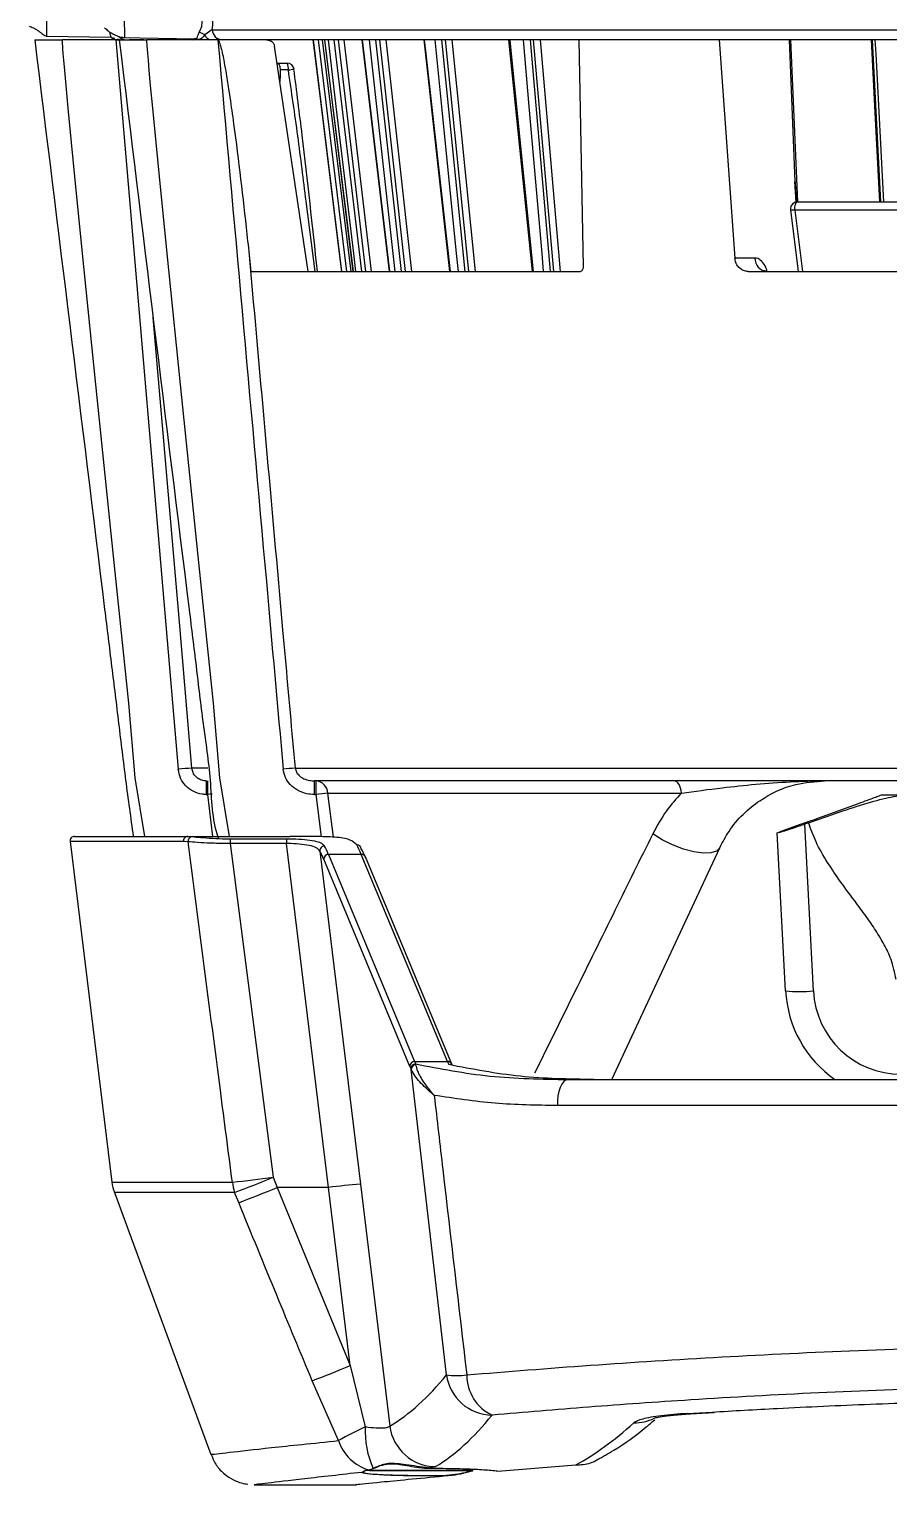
# Model space of a CAD drawing. Extents: x 16.5 to 113.1, y 4.4 to 84.5.
# Drawn here: x 51.469 to 53.326, y 4.468 to 7.612 of the extents above; entities that cross this region are included whole.
import ezdxf

# ---------------------------------------------------------------- set-up
doc = ezdxf.new("R2010")
doc.units = 0
doc.header["$MEASUREMENT"] = 0
doc.layers.add('OBJECT', color=7, linetype='CONTINUOUS')

msp = doc.modelspace()

# ---------------------------------------------------------------- linework, layer by layer
at = {"layer": 'OBJECT'}
for p, q in [((51.8637, 7.6105), (51.8483, 7.5995)), ((51.8637, 7.6105), (56.0558, 7.6105)), ((51.506, 7.5968), (51.646, 7.5943)), ((51.506, 7.5968), (51.506, 7.5968)), ((51.5064, 7.5968), (51.5064, 7.5978)), ((51.6559, 7.5886), (51.5408, 7.5886)), ((51.6452, 7.5943), (51.6537, 7.5925)), ((51.6559, 7.5886), (51.7909, 6.0139)), ((51.6623, 7.5886), (51.6618, 7.5886)), ((51.6744, 7.5886), (51.6681, 7.5886)), ((51.6698, 7.5939), (51.8259, 7.5912)), ((51.7164, 7.5886), (51.6924, 7.5886)), ((51.8764, 7.5886), (51.7233, 7.5886)), ((51.7622, 7.5923), (51.7622, 7.5886)), ((51.7857, 7.5919), (51.7882, 7.5886)), ((51.8764, 7.5886), (51.8792, 7.5886)), ((52.0823, 7.5886), (52.1437, 7.0886)), ((52.0927, 7.5886), (52.154, 7.0886)), ((52.164, 7.0886), (52.1027, 7.5886)), ((52.1068, 7.5886), (52.1682, 7.0886)), ((52.1268, 7.5886), (52.1863, 7.0886)), ((52.196, 7.0886), (52.1367, 7.5886)), ((52.1485, 7.5886), (52.2078, 7.0886)), ((52.1871, 7.5886), (52.2467, 7.0886)), ((52.2166, 7.5886), (52.2724, 7.0886)), ((52.2816, 7.0886), (52.226, 7.5886)), ((52.239, 7.5886), (52.2946, 7.0886)), ((52.321, 7.5886), (52.377, 7.0886)), ((52.3594, 7.5886), (52.4097, 7.0886)), ((52.4182, 7.0886), (52.368, 7.5886)), ((52.3818, 7.5886), (52.432, 7.0886)), ((52.5044, 7.5886), (52.555, 7.0886)), ((52.5508, 7.5886), (52.5942, 7.0886)), ((52.6017, 7.0886), (52.5584, 7.5886)), ((52.5725, 7.5886), (52.6158, 7.0886)), ((52.666, 7.0983), (52.6568, 7.5886)), ((52.9592, 7.5886), (52.6568, 7.5886)), ((52.9592, 7.5886), (52.9929, 7.1176)), ((53.1101, 7.5886), (53.1229, 7.2828)), ((53.1288, 7.2386), (53.1142, 7.5886)), ((53.2893, 7.5886), (53.3077, 7.2386)), ((52.0711, 7.0886), (51.9986, 7.5754)), ((52.004, 7.5386), (52.026, 7.5386)), ((52.0108, 7.5238), (52.0106, 7.5128)), ((52.0286, 7.5238), (52.0108, 7.5238)), ((52.0106, 7.5128), (52.0101, 7.4981)), ((53.1251, 7.238), (53.1229, 7.2828)), ((52.0864, 7.0886), (52.067, 7.2402)), ((53.128, 7.2386), (53.3837, 7.2386)), ((53.1131, 7.2217), (53.1296, 7.0886)), ((53.3914, 7.221), (53.1227, 7.221)), ((53.1227, 7.221), (53.1391, 7.0886)), ((51.9484, 7.0886), (51.9446, 7.1241)), ((53.0366, 7.1176), (52.9929, 7.1176)), ((51.9484, 7.0886), (52.6582, 7.0886)), ((53.0215, 7.0886), (53.3551, 7.0886)), ((51.8549, 6.0159), (51.8203, 6.0159)), ((52.0438, 6.0159), (53.7311, 6.0159)), ((51.8514, 5.9886), (51.8514, 5.9591)), ((51.854, 5.9886), (51.854, 5.9591)), ((53.7996, 5.9886), (52.085, 5.9886)), ((52.085, 5.9591), (52.085, 5.9886)), ((52.0878, 5.9886), (52.0878, 5.9591)), ((51.8514, 5.9591), (51.854, 5.9591)), ((51.854, 5.9591), (51.865, 5.8686)), ((52.085, 5.9591), (52.0878, 5.9591)), ((52.0878, 5.9591), (52.0998, 5.8679)), ((52.1139, 5.9622), (52.8775, 5.9622)), ((52.1263, 5.8669), (52.1139, 5.9622)), ((53.3097, 5.9586), (53.3686, 5.9586)), ((53.1822, 5.9116), (53.26, 5.9398)), ((53.1344, 5.8947), (53.0884, 5.878)), ((53.1521, 5.8979), (53.1437, 5.8949)), ((53.1437, 5.8949), (53.1625, 5.5349)), ((51.5571, 5.8573), (51.6474, 5.122)), ((51.8022, 5.8573), (51.5571, 5.8573)), ((51.567, 5.8686), (51.8111, 5.8686)), ((51.8123, 5.8569), (51.8022, 5.8573)), ((51.8111, 5.8686), (51.8211, 5.8681)), ((51.8111, 5.8686), (52.032, 5.8686)), ((51.9028, 5.8635), (52.0249, 5.8635)), ((51.9028, 5.8635), (51.9028, 5.8534)), ((51.9028, 5.8534), (51.9957, 5.1325)), ((52.0249, 5.8534), (51.9028, 5.8534)), ((52.0249, 5.8635), (52.0249, 5.8534)), ((52.1152, 5.1106), (52.0249, 5.8534)), ((53.0847, 5.8767), (53.0884, 5.878)), ((53.1026, 5.5355), (53.0847, 5.8767)), ((53.0885, 5.8767), (53.0884, 5.878)), ((52.0968, 5.837), (52.1842, 5.1179)), ((52.2913, 5.372), (52.1051, 5.8192)), ((52.115, 5.8296), (52.3011, 5.3825)), ((52.186, 5.8296), (52.115, 5.8296)), ((52.3722, 5.3825), (52.186, 5.8296)), ((52.3814, 5.3771), (52.1952, 5.8242)), ((52.3011, 5.3825), (52.3722, 5.3825)), ((52.3033, 5.3774), (52.3036, 5.3753)), ((52.2942, 5.3651), (52.2935, 5.3669)), ((52.3701, 4.7059), (52.2942, 5.3651)), ((52.6329, 5.3436), (55.2875, 5.3436)), ((55.3108, 5.2875), (52.6097, 5.2875)), ((51.9957, 5.1325), (52.0046, 5.1106)), ((51.6474, 5.122), (51.9077, 5.122)), ((51.6528, 5.0997), (51.861, 4.5337)), ((51.9124, 5.0997), (51.6528, 5.0997)), ((51.9214, 5.0778), (51.9124, 5.0997)), ((52.1152, 5.1106), (52.0046, 5.1106)), ((52.0046, 5.1106), (52.162, 4.7258)), ((52.162, 4.7258), (52.1152, 5.1106)), ((52.1842, 5.1179), (52.2477, 4.5954)), ((52.162, 4.7258), (52.1947, 4.5939)), ((52.1372, 4.5639), (52.0802, 4.693)), ((52.8903, 4.6226), (52.9431, 4.6256)), ((52.8971, 4.622), (52.8903, 4.6226)), ((52.8971, 4.6215), (52.9484, 4.6246)), ((52.1872, 4.4953), (52.1927, 4.4986)), ((52.1928, 4.4986), (52.1927, 4.4986)), ((52.1928, 4.4986), (52.2027, 4.5007)), ((52.1931, 4.4986), (52.1933, 4.4986)), ((52.4264, 4.4995), (52.1951, 4.4995)), ((52.2027, 4.5007), (52.2121, 4.5035)), ((52.2043, 4.4996), (52.4265, 4.4996)), ((52.3462, 4.5078), (52.3312, 4.5043)), ((52.3312, 4.5043), (52.3312, 4.5043)), ((52.4265, 4.4996), (52.4264, 4.4995)), ((52.4774, 4.4986), (52.4777, 4.4986)), ((52.4774, 4.4986), (52.4776, 4.4986)), ((52.4779, 4.4985), (52.4776, 4.4986)), ((52.4779, 4.4985), (52.4777, 4.4986)), ((52.4779, 4.4985), (52.4813, 4.498)), ((52.4813, 4.498), (52.6498, 4.5116)), ((52.4813, 4.498), (52.4878, 4.4986)), ((51.9552, 4.4686), (52.1751, 4.4686))]:
    msp.add_line(p, q, dxfattribs=at)
at = {"layer": 'OBJECT', "flags": 128}
for points in [[(51.7188, 5.8686), (51.6979, 5.9952), (51.6843, 6.1564), (51.6512, 6.4741), (51.613, 6.8448), (51.5878, 7.0922), (51.5713, 7.2572), (51.5604, 7.3674), (51.5533, 7.4409), (51.5487, 7.4899), (51.5457, 7.5227), (51.5437, 7.5446), (51.5425, 7.5591), (51.5417, 7.5689), (51.5413, 7.5754), (51.541, 7.5798), (51.5408, 7.5827), (51.5407, 7.5846), (51.5407, 7.5859), (51.5406, 7.5868), (51.5406, 7.5874), (51.5407, 7.5878), (51.5407, 7.588), (51.5407, 7.5882), (51.5407, 7.5883), (51.5407, 7.5884), (51.5407, 7.5885), (51.5407, 7.5885), (51.5408, 7.5885), (51.5408, 7.5885), (51.5408, 7.5886), (51.5408, 7.5886), (51.5408, 7.5886)], [(51.6924, 7.5886), (51.6879, 7.589), (51.6852, 7.5896)], [(51.9013, 5.8686), (51.8804, 5.9952), (51.8668, 6.1564), (51.8337, 6.4741), (51.7954, 6.8448), (51.7703, 7.0922), (51.7537, 7.2572), (51.7429, 7.3674), (51.7358, 7.4409), (51.7311, 7.4899), (51.7281, 7.5227), (51.7262, 7.5446), (51.725, 7.5591), (51.7242, 7.5689), (51.7237, 7.5754), (51.7234, 7.5798), (51.7233, 7.5827), (51.7232, 7.5846), (51.7231, 7.5859), (51.7231, 7.5868), (51.7231, 7.5874), (51.7231, 7.5878), (51.7231, 7.588), (51.7231, 7.5882), (51.7232, 7.5883), (51.7232, 7.5884), (51.7232, 7.5885), (51.7232, 7.5885), (51.7232, 7.5885), (51.7232, 7.5885), (51.7233, 7.5886), (51.7233, 7.5886), (51.7233, 7.5886)], [(52.1438, 7.0886), (52.139, 7.1275), (52.1, 7.4451), (52.0824, 7.5886)], [(52.1069, 7.5886), (52.1106, 7.5585), (52.1683, 7.0886)], [(52.1744, 7.0886), (52.1698, 7.1275), (52.132, 7.4451), (52.115, 7.5886)], [(52.1877, 7.5886), (52.1913, 7.5585), (52.2472, 7.0886)], [(52.2593, 7.0886), (52.255, 7.1275), (52.2196, 7.4451), (52.2036, 7.5886)], [(52.3223, 7.5886), (52.3257, 7.5585), (52.3782, 7.0886)], [(52.3959, 7.0886), (52.392, 7.1275), (52.36, 7.4451), (52.3456, 7.5886)], [(52.5067, 7.5886), (52.5097, 7.5585), (52.5573, 7.0886)], [(52.58, 7.0886), (52.5766, 7.1275), (52.5491, 7.4451), (52.5366, 7.5886)], [(53.3063, 7.2386), (53.2962, 7.4315), (53.288, 7.5886)], [(53.2957, 7.5886), (53.2973, 7.5585), (53.3142, 7.2386)], [(53.1227, 7.221), (53.1226, 7.2243), (53.1228, 7.2275), (53.1232, 7.2305), (53.1239, 7.2332), (53.1247, 7.2355), (53.1257, 7.2372), (53.1268, 7.2382), (53.128, 7.2386)], [(53.1227, 7.221), (53.1201, 7.2209), (53.1178, 7.2208), (53.1159, 7.2209), (53.1145, 7.2211), (53.1135, 7.2213), (53.1131, 7.2217), (53.1131, 7.2217)], [(51.8203, 6.0159), (51.8152, 6.0757), (51.7947, 6.3148), (51.7369, 6.9891)], [(52.8775, 5.9622), (52.8769, 5.9675), (52.8758, 5.9725), (52.8743, 5.9771), (52.8724, 5.981), (52.8702, 5.9842), (52.8677, 5.9866), (52.865, 5.9881), (52.8622, 5.9886)], [(51.8638, 5.9602), (51.8591, 5.9597), (51.854, 5.9591)], [(52.9604, 5.8442), (52.9535, 5.837), (52.9413, 5.8329), (52.9245, 5.8323), (52.9043, 5.8351), (52.8818, 5.8412), (52.8586, 5.8501), (52.8361, 5.8614), (52.8157, 5.8743)], [(52.727, 5.3436), (52.795, 5.4894), (52.8754, 5.6619), (52.9604, 5.8442)], [(52.3814, 5.3771), (52.3817, 5.3762), (52.382, 5.3747)], [(52.6329, 5.3436), (52.628, 5.3424), (52.6233, 5.3391), (52.619, 5.3338), (52.6154, 5.3267), (52.6125, 5.3181), (52.6106, 5.3084), (52.6096, 5.298), (52.6097, 5.2875)]]:
    msp.add_lwpolyline(points, dxfattribs=at)
at = {"layer": 'OBJECT'}
for centre, radius, start, end in [((51.8872, 7.6121), 0.0235, 183.7598, 267.3745), ((51.6618, 7.6136), 0.025, 230.9144, 270), ((51.6777, 7.608), 0.0194, 217.9536, 268.3661), ((51.8248, 7.6106), 0.0221, 240.616, 260.4509), ((51.8297, 7.5719), 0.0333, 55.9003, 79.2012), ((51.8631, 7.6039), 0.0154, 196.2875, 262.8344), ((52.026, 7.5236), 0.015, 7.3293, 90), ((52.0053, 7.5273), 0.0235, 351.3759, 28.4729), ((51.9467, 8.1799), 0.6611, 277.11, 278.1854), ((53.128, 7.2236), 0.015, 90, 180), ((53.128, 7.2236), 0.015, 180, 187.0635), ((53.0646, 7.1165), 0.0281, 177.7644, 265.7586), ((51.8493, 5.4006), 0.616, 92.6911, 95.4359), ((52.1077, 5.0433), 0.9748, 93.7586, 95.3127), ((52.0861, 5.9608), 0.0278, 2.833, 86.5145), ((52.2188, 4.9799), 0.9879, 96.0978, 97.6193), ((51.567, 5.8586), 0.01, 90, 187), ((51.8118, 5.8589), 0.00967, 93.721, 189.3455), ((51.822, 5.8583), 0.00985, 95.1236, 188.1587), ((52.107, 5.8376), 0.0102, 91.9027, 183.3774), ((52.1769, 5.841), 0.00933, 5.5141, 93.4628), ((52.1153, 5.8194), 0.0102, 92.0902, 181.2335), ((52.1869, 5.8206), 0.00909, 23.8111, 95.7485), ((53.1347, 5.7815), 0.2481, 262.5653, 276.435), ((53.3523, 5.5486), 0.25, 183, 235.0848), ((53.3523, 5.5449), 0.19, 183, 270), ((52.3015, 5.3723), 0.0102, 92.0935, 181.2301), ((52.3037, 5.3672), 0.0102, 92.0663, 181.8106), ((52.3731, 5.3734), 0.00909, 23.8025, 95.7517), ((52.3044, 5.3652), 0.0102, 94.7501, 180.6565), ((51.5749, 8.3061), 3.2014, 275.9667, 277.5543), ((50.7444, 8.1894), 3.3031, 290.7098, 292.2625), ((51.7466, 5.1342), 0.1, 187, 200.2), ((52.0176, 5.134), 0.1106, 186.1895, 198.0459), ((50.7507, 8.1712), 3.3076, 290.7288, 292.2782), ((52.2872, 3.8166), 1.3053, 94.5282, 97.5724), ((50.8432, 7.8965), 3.434, 291.1138, 292.5837), ((52.392, 4.8818), 0.1773, 262.8778, 277.1222), ((52.4701, 4.7199), 0.101, 188.0048, 269.1329), ((52.5096, 4.7052), 0.0955, 179.6106, 244.59), ((52.5267, 3.886), 0.7818, 115.1279, 119.886), ((52.3927, 4.5851), 0.1982, 177.4675, 204.3325), ((52.3473, 4.6082), 0.1004, 187.3423, 269.3783), ((52.7765, 4.7003), 0.0978, 268.9721, 295.6151), ((52.2279, 4.5925), 0.0952, 197.461, 254.6527), ((52.1872, 4.4963), 0.001, 269.9952, 329.9367), ((52.1929, 4.4995), 0.000972, 261.5279, 287.2009), ((52.193, 4.4995), 0.000935, 260.984, 287.3724), ((52.2123, 4.5041), 0.000683, 254.4879, 318.0195), ((52.4272, 4.4995), 0.000841, 174.4417, 278.763), ((52.4273, 4.4995), 0.000833, 175.0214, 279.4126)]:
    msp.add_arc(centre, radius, start, end, dxfattribs=at)
for centre, major_axis, ratio, start_param, end_param in [((52.1476, 5.3686), (-0.0615, 0.4999), 0.118561, 5.871368, 5.979627), ((52.2186, 5.3686), (-0.0615, 0.4999), 0.118561, 5.871368, 5.997832), ((52.1377, 5.3673), (-0.0615, 0.4899), 0.120906, 5.870767, 5.979026), ((52.2285, 5.3698), (-0.0615, 0.4899), 0.120906, 5.870767, 5.997231), ((52.2672, 5.8436), (-0.0641, 0.4999), 0.123247, 2.728562, 2.755611), ((52.3382, 5.8436), (-0.0641, 0.4999), 0.123247, 2.728562, 2.764459), ((52.2573, 5.8423), (-0.064, 0.5099), 0.120906, 2.729175, 2.756223), ((49.9728, 21.8334), (-2.1692, 17.275), 0.120906, 3.193608, 3.258056), ((50.0713, 21.8456), (-2.1689, 17.375), 0.120232, 3.193782, 3.25823), ((54.6326, 21.8456), (2.1689, 17.375), 0.120232, 3.226986, 3.280854)]:
    msp.add_ellipse(centre, major_axis=major_axis, ratio=ratio, start_param=start_param, end_param=end_param, dxfattribs=at)
for points, knots in [([(51.5062, 7.6487), (51.5062, 7.6447), (51.5062, 7.6368), (51.5063, 7.6258), (51.5063, 7.6165), (51.5064, 7.6067), (51.5064, 7.5985), (51.5064, 7.5973), (51.5064, 7.5968)], [0, 0, 0, 0, 0.147797, 0.289148, 0.424053, 0.552505, 0.789029, 1, 1, 1, 1]), ([(51.6731, 7.6486), (51.6731, 7.6486), (51.6731, 7.6486), (51.6731, 7.6484), (51.6731, 7.6479), (51.6732, 7.6461), (51.6734, 7.6391), (51.674, 7.6256), (51.6746, 7.6087), (51.6748, 7.5973), (51.6746, 7.5924), (51.6744, 7.5938), (51.6744, 7.5938)], [0, 0, 0, 0, 0.000585, 0.001632, 0.005128, 0.017709, 0.065216, 0.249072, 0.499116, 0.74837, 0.999549, 1, 1, 1, 1]), ([(51.8359, 7.6047), (51.8374, 7.6075), (51.8403, 7.613), (51.8427, 7.6238), (51.8434, 7.6358), (51.8422, 7.6443), (51.8416, 7.6486)], [0, 0, 0, 0, 0.258478, 0.498727, 0.748871, 1, 1, 1, 1]), ([(51.8636, 7.6512), (51.8642, 7.6441), (51.8656, 7.6298), (51.8643, 7.6169), (51.8637, 7.6105)], [0, 0, 0, 0, 0.499383, 1, 1, 1, 1]), ([(51.4687, 7.6182), (51.47, 7.6178), (51.4726, 7.617), (51.4778, 7.6146), (51.4833, 7.6116), (51.4888, 7.608), (51.4939, 7.6042), (51.4985, 7.6005), (51.5028, 7.5974), (51.5051, 7.597), (51.5064, 7.5968)], [0, 0, 0, 0, 0.1129582, 0.2178646, 0.3179946, 0.4198062, 0.5312766, 0.6616375, 0.8169536, 1, 1, 1, 1]), ([(51.6317, 7.615), (51.6342, 7.6126), (51.6393, 7.6077), (51.648, 7.6022), (51.6557, 7.5985), (51.6642, 7.595), (51.6703, 7.5943), (51.6745, 7.5938)], [0, 0, 0, 0, 0.215616, 0.447234, 0.571794, 0.70453, 1, 1, 1, 1]), ([(51.4808, 7.5886), (51.5312, 7.1786), (51.5866, 6.7277), (51.6469, 6.2358), (51.6621, 6.1128), (51.6766, 5.9903), (51.688, 5.909), (51.6937, 5.8686)], [0, 0, 0, 0, 0.71491, 0.786401, 0.857892, 0.929384, 1, 1, 1, 1]), ([(51.4808, 7.5886), (51.4814, 7.5886), (51.4825, 7.5886), (51.4922, 7.5886), (51.507, 7.5886), (51.5242, 7.5886), (51.5359, 7.5886), (51.5408, 7.5886)], [0, 0, 0, 0, 0.19834, 0.412971, 0.627088, 0.843128, 1, 1, 1, 1]), ([(51.6452, 7.5943), (51.6456, 7.5945), (51.6463, 7.5948), (51.6442, 7.5976), (51.6437, 7.6023), (51.6434, 7.6055)], [0, 0, 0, 0, 0.24941, 0.500731, 1, 1, 1, 1]), ([(51.6581, 7.5886), (51.6579, 7.5886), (51.6571, 7.5886), (51.6563, 7.5886), (51.6559, 7.5886)], [0, 0, 0, 0, 0.366221, 1, 1, 1, 1]), ([(51.6587, 7.5909), (51.66, 7.5903), (51.6629, 7.589), (51.6673, 7.589), (51.6721, 7.5886), (51.6755, 7.5886), (51.6772, 7.5886)], [0, 0, 0, 0, 0.3201247, 0.6571184, 0.8269982, 1, 1, 1, 1]), ([(51.6633, 7.5886), (51.7133, 7.1785), (51.7683, 6.7275), (51.8296, 6.2358), (51.8437, 6.1126), (51.8625, 5.9906), (51.8632, 5.9054), (51.8769, 5.8655), (51.8772, 5.8646)], [0, 0, 0, 0, 0.713222, 0.784544, 0.855866, 0.927188, 0.998448, 1, 1, 1, 1]), ([(51.6633, 7.5886), (51.6638, 7.5886), (51.665, 7.5886), (51.6746, 7.5886), (51.6895, 7.5886), (51.7067, 7.5886), (51.7183, 7.5886), (51.7233, 7.5886)], [0, 0, 0, 0, 0.198339, 0.412975, 0.62709, 0.843128, 1, 1, 1, 1]), ([(51.8192, 7.5913), (51.8194, 7.5912), (51.8205, 7.5905), (51.8217, 7.5901), (51.8227, 7.5898)], [0, 0, 0, 0, 0.2140292, 1, 1, 1, 1]), ([(51.8259, 7.5914), (51.8271, 7.5913), (51.8308, 7.5911), (51.8317, 7.5932), (51.8325, 7.5977), (51.8347, 7.6024), (51.8359, 7.6047)], [0, 0, 0, 0, 0.145395, 0.42973, 0.714576, 1, 1, 1, 1]), ([(51.8483, 7.5995), (51.8464, 7.5972), (51.843, 7.5931), (51.8385, 7.5901), (51.8331, 7.5888), (51.8286, 7.5908), (51.8274, 7.5914)], [0, 0, 0, 0, 0.267196, 0.480518, 0.86372, 1, 1, 1, 1]), ([(51.8861, 7.5886), (51.8828, 7.5886), (51.8762, 7.5886), (51.8662, 7.5886), (51.8612, 7.5886)], [0, 0, 0, 0, 0.498094, 1, 1, 1, 1]), ([(51.8764, 7.5886), (51.9112, 7.1987), (51.9582, 6.6738), (52.0053, 6.1489), (52.0175, 6.0139)], [0, 0, 0, 0, 0.742768, 1, 1, 1, 1]), ([(51.9446, 7.1241), (51.9425, 7.144), (51.9316, 7.2434), (51.9178, 7.3615), (51.9021, 7.4718), (51.8958, 7.5113), (51.8912, 7.5375), (51.8878, 7.555), (51.8851, 7.5666), (51.8831, 7.5743), (51.8816, 7.5794), (51.8804, 7.5828), (51.8794, 7.5851), (51.8786, 7.5866), (51.8779, 7.5877), (51.8772, 7.5883), (51.8768, 7.5885), (51.8765, 7.5885), (51.8764, 7.5886)], [0, 0, 0, 0, 0.1274332, 0.6371911, 0.7574806, 0.8378339, 0.8915112, 0.9273783, 0.9513571, 0.9674037, 0.9781617, 0.9853945, 0.9902789, 0.9936045, 0.9968654, 0.998214, 0.9993233, 1, 1, 1, 1]), ([(53.9597, 7.5886), (53.8904, 7.5886), (53.7507, 7.5886), (53.5413, 7.5886), (53.2965, 7.5886), (53.0218, 7.5886), (52.7297, 7.5886), (52.4628, 7.5886), (52.23, 7.5886), (52.033, 7.5886), (51.9346, 7.5886), (51.8861, 7.5886)], [0, 0, 0, 0, 0.080452, 0.162157, 0.245044, 0.37189, 0.500054, 0.628218, 0.755065, 0.879356, 1, 1, 1, 1]), ([(51.9817, 7.5886), (51.9838, 7.5884), (51.988, 7.5879), (51.9935, 7.5848), (51.9973, 7.5804), (51.9982, 7.5769), (51.9986, 7.5754)], [0, 0, 0, 0, 0.271987, 0.544501, 0.799134, 1, 1, 1, 1]), ([(52.0042, 7.5376), (52.0048, 7.5376), (52.0064, 7.5376), (52.0074, 7.5368), (52.0088, 7.5355), (52.0093, 7.5344), (52.0101, 7.5319), (52.0106, 7.5289), (52.0107, 7.5255), (52.0108, 7.5238)], [0, 0, 0, 0, 0.08733, 0.24468, 0.274789, 0.499475, 0.50739, 0.7551, 1, 1, 1, 1]), ([(52.067, 7.2402), (52.0612, 7.2872), (52.0495, 7.3818), (52.0356, 7.4763), (52.0286, 7.5238)], [0, 0, 0, 0, 0.496841, 1, 1, 1, 1]), ([(52.04, 7.5254), (52.046, 7.4778), (52.0645, 7.3323), (52.0802, 7.1866), (52.0908, 7.0886)], [0, 0, 0, 0, 0.326626, 1, 1, 1, 1]), ([(53.1229, 7.2828), (53.123, 7.2819), (53.1239, 7.267), (53.1249, 7.2522), (53.1258, 7.2382)], [0, 0, 0, 0, 0.06258, 1, 1, 1, 1]), ([(52.0438, 6.0159), (52.042, 6.0359), (52.0331, 6.1354), (52, 6.5048), (51.9687, 6.8543), (51.9446, 7.1241)], [0, 0, 0, 0, 0.053919, 0.269596, 1, 1, 1, 1]), ([(53.0215, 7.0886), (53.0198, 7.0887), (53.015, 7.0889), (53.0074, 7.0921), (52.9999, 7.0987), (52.9946, 7.1075), (52.9935, 7.1143), (52.9929, 7.1176)], [0, 0, 0, 0, 0.119378, 0.340231, 0.560695, 0.780325, 1, 1, 1, 1]), ([(53.0627, 7.0886), (53.0621, 7.0908), (53.0598, 7.0991), (53.0529, 7.1093), (53.0444, 7.1167), (53.0388, 7.1174), (53.0366, 7.1176)], [0, 0, 0, 0, 0.122332, 0.454412, 0.786078, 1, 1, 1, 1]), ([(52.6582, 7.0886), (52.6591, 7.0887), (52.6609, 7.0889), (52.6633, 7.0906), (52.6651, 7.0932), (52.6659, 7.0959), (52.666, 7.0976), (52.666, 7.0983)], [0, 0, 0, 0, 0.219652, 0.439267, 0.659731, 0.880537, 1, 1, 1, 1]), ([(53.0623, 7.089), (53.0603, 7.0892), (53.0564, 7.0895), (53.0557, 7.0903), (53.0554, 7.0906)], [0, 0, 0, 0, 0.522987, 1, 1, 1, 1]), ([(51.8514, 5.9591), (51.8484, 5.9592), (51.8386, 5.9597), (51.8226, 5.965), (51.8063, 5.9773), (51.7946, 5.9941), (51.7921, 6.0073), (51.7909, 6.0139)], [0, 0, 0, 0, 0.102079, 0.329727, 0.554104, 0.777028, 1, 1, 1, 1]), ([(51.8514, 5.9886), (51.8499, 5.9886), (51.8448, 5.9888), (51.8366, 5.9915), (51.8283, 5.9976), (51.8222, 6.006), (51.821, 6.0126), (51.8203, 6.0159)], [0, 0, 0, 0, 0.104476, 0.335958, 0.561001, 0.781442, 1, 1, 1, 1]), ([(52.085, 5.9591), (52.0795, 5.9594), (52.0667, 5.9602), (52.0483, 5.9673), (52.0323, 5.9797), (52.0211, 5.9955), (52.0187, 6.0077), (52.0175, 6.0139)], [0, 0, 0, 0, 0.173808, 0.403588, 0.609273, 0.804436, 1, 1, 1, 1]), ([(52.0438, 6.0159), (52.0444, 6.0133), (52.045, 6.0101), (52.048, 6.0044), (52.053, 5.9985), (52.0628, 5.9925), (52.0739, 5.9891), (52.0816, 5.9887), (52.085, 5.9886)], [0, 0, 0, 0, 0.146052, 0.170602, 0.352523, 0.560067, 0.807091, 1, 1, 1, 1]), ([(52.8775, 5.9622), (52.9065, 5.9662), (52.98, 5.9762), (53.0878, 5.9863), (53.1621, 5.9886), (53.1868, 5.9886), (53.187, 5.9886)], [0, 0, 0, 0, 0.303532, 0.768515, 0.997815, 1, 1, 1, 1]), ([(52.9604, 5.8442), (52.9668, 5.8563), (52.9887, 5.8976), (53.0422, 5.948), (53.1148, 5.983), (53.1659, 5.9869), (53.187, 5.9886)], [0, 0, 0, 0, 0.139375, 0.476222, 0.783717, 1, 1, 1, 1]), ([(52.8775, 5.9622), (52.8663, 5.9498), (52.8426, 5.9234), (52.825, 5.8913), (52.8157, 5.8743)], [0, 0, 0, 0, 0.468954, 1, 1, 1, 1]), ([(53.1521, 5.8979), (53.1744, 5.9058), (53.219, 5.9216), (53.2804, 5.9412), (53.3338, 5.9556), (53.357, 5.9576), (53.3686, 5.9586)], [0, 0, 0, 0, 0.249632, 0.499591, 0.749407, 1, 1, 1, 1]), ([(53.26, 5.9398), (53.2666, 5.9422), (53.2791, 5.9468), (53.2948, 5.9527), (53.3053, 5.9568), (53.3094, 5.9584), (53.3097, 5.9585), (53.3097, 5.9586)], [0, 0, 0, 0, 0.260689, 0.492161, 0.715637, 0.925667, 1, 1, 1, 1]), ([(53.1344, 5.8947), (53.1344, 5.8947), (53.1345, 5.8948), (53.1405, 5.8968), (53.1508, 5.9004), (53.1652, 5.9054), (53.1763, 5.9095), (53.1822, 5.9116)], [0, 0, 0, 0, 0.142156, 0.343846, 0.549129, 0.762139, 1, 1, 1, 1]), ([(53.1437, 5.8949), (53.1397, 5.8935), (53.1289, 5.8896), (53.1121, 5.8839), (53.0967, 5.879), (53.0911, 5.8774), (53.0885, 5.8767)], [0, 0, 0, 0, 0.1688444, 0.4625853, 0.7532239, 1, 1, 1, 1]), ([(53.3414, 5.5593), (53.3384, 5.5742), (53.3331, 5.6004), (53.3159, 5.6352), (53.2975, 5.6659), (53.2758, 5.6972), (53.25, 5.7319), (53.2214, 5.7702), (53.1927, 5.8123), (53.1681, 5.8544), (53.1572, 5.8841), (53.1521, 5.8979)], [0, 0, 0, 0, 0.115434, 0.204199, 0.296296, 0.390312, 0.496176, 0.628006, 0.757037, 0.887489, 1, 1, 1, 1]), ([(51.9077, 5.122), (51.899, 5.1881), (51.8672, 5.4331), (51.8354, 5.6781), (51.8123, 5.8569)], [0, 0, 0, 0, 0.269854, 1, 1, 1, 1]), ([(51.9028, 5.8534), (51.8913, 5.8534), (51.8685, 5.8534), (51.8381, 5.8551), (51.8204, 5.8564), (51.8136, 5.8568), (51.8123, 5.8569)], [0, 0, 0, 0, 0.30705, 0.614017, 0.922363, 1, 1, 1, 1]), ([(51.8211, 5.8681), (51.8266, 5.8676), (51.8376, 5.8666), (51.8639, 5.8645), (51.8868, 5.8635), (51.8999, 5.8635), (51.9028, 5.8635)], [0, 0, 0, 0, 0.304823, 0.60953, 0.915797, 1, 1, 1, 1]), ([(52.0249, 5.8635), (52.0339, 5.8633), (52.0519, 5.8631), (52.076, 5.8609), (52.0947, 5.857), (52.1038, 5.8522), (52.106, 5.8487), (52.1066, 5.8478)], [0, 0, 0, 0, 0.2261775, 0.4522036, 0.6822233, 0.9196507, 1, 1, 1, 1]), ([(52.0968, 5.837), (52.0947, 5.8395), (52.0904, 5.8446), (52.0743, 5.8494), (52.053, 5.8523), (52.0354, 5.8532), (52.0261, 5.8534), (52.0249, 5.8534)], [0, 0, 0, 0, 0.245135, 0.490497, 0.730317, 0.965344, 1, 1, 1, 1]), ([(52.1763, 5.8503), (52.1721, 5.8544), (52.1637, 5.8627), (52.131, 5.8673), (52.0862, 5.8686), (52.0504, 5.8686), (52.032, 5.8686)], [0, 0, 0, 0, 0.248571, 0.497385, 0.740827, 1, 1, 1, 1]), ([(52.8157, 5.8743), (52.7886, 5.8193), (52.7016, 5.6428), (52.618, 5.4737), (52.5605, 5.3573)], [0, 0, 0, 0, 0.311682, 1, 1, 1, 1]), ([(52.3033, 5.3774), (52.3563, 5.3671), (52.4631, 5.3464), (52.5761, 5.3445), (52.6329, 5.3436)], [0, 0, 0, 0, 0.496568, 1, 1, 1, 1]), ([(52.6879, 5.3436), (52.6346, 5.3445), (52.5274, 5.3463), (52.4261, 5.366), (52.3751, 5.3758)], [0, 0, 0, 0, 0.497109, 1, 1, 1, 1]), ([(52.3436, 5.3094), (52.3435, 5.3095), (52.3426, 5.3103), (52.3361, 5.3155), (52.3205, 5.3295), (52.3026, 5.3494), (52.2966, 5.3606), (52.2942, 5.3651)], [0, 0, 0, 0, 0.004009, 0.038976, 0.268225, 0.708726, 1, 1, 1, 1]), ([(52.3036, 5.3753), (52.3046, 5.3711), (52.307, 5.3606), (52.3192, 5.3393), (52.3323, 5.3221), (52.3403, 5.313), (52.3427, 5.3104), (52.3435, 5.3095), (52.3436, 5.3094)], [0, 0, 0, 0, 0.246968, 0.6162954, 0.888225, 0.9635354, 0.9961883, 1, 1, 1, 1]), ([(52.3436, 5.3094), (52.3498, 5.2561), (52.3733, 5.0549), (52.3968, 4.8537), (52.414, 4.7059)], [0, 0, 0, 0, 0.2652137, 1, 1, 1, 1]), ([(52.6097, 5.2875), (52.5645, 5.2881), (52.4737, 5.2895), (52.3871, 5.3028), (52.3436, 5.3094)], [0, 0, 0, 0, 0.498142, 1, 1, 1, 1]), ([(52.0802, 4.693), (52.0546, 4.7546), (52.0014, 4.8827), (51.9488, 5.0111), (51.9214, 5.0778)], [0, 0, 0, 0, 0.480479, 1, 1, 1, 1]), ([(52.414, 4.7059), (52.5018, 4.713), (52.6777, 4.7273), (52.9627, 4.7452), (53.2589, 4.7594), (53.5647, 4.7687), (53.8755, 4.7729), (54.1864, 4.7717), (54.4931, 4.7651), (54.7921, 4.7537), (55.0609, 4.7391), (55.2998, 4.7229), (55.4376, 4.7115), (55.5064, 4.7059)], [0, 0, 0, 0, 0.094729, 0.189754, 0.284474, 0.379253, 0.474339, 0.569114, 0.662863, 0.756911, 0.850666, 0.925332, 1, 1, 1, 1]), ([(55.4519, 4.6189), (55.3678, 4.6261), (55.1995, 4.6404), (54.9267, 4.6583), (54.643, 4.6725), (54.3499, 4.6819), (54.0518, 4.6862), (53.7537, 4.6853), (53.4595, 4.6789), (53.1728, 4.6678), (52.9113, 4.6532), (52.6755, 4.6367), (52.5375, 4.6248), (52.4686, 4.6189)], [0, 0, 0, 0, 0.094108, 0.188508, 0.282606, 0.376776, 0.471253, 0.56542, 0.658464, 0.751805, 0.844857, 0.922428, 1, 1, 1, 1]), ([(52.9431, 4.6256), (52.9901, 4.6283), (53.1015, 4.6348), (53.2867, 4.643), (53.496, 4.65), (53.7089, 4.6544), (53.9215, 4.6561), (54.1344, 4.6553), (54.3482, 4.6518), (54.5711, 4.6454), (54.7789, 4.637), (54.9106, 4.6294), (54.9663, 4.6262)], [0, 0, 0, 0, 0.0737353, 0.1749054, 0.2790041, 0.3831022, 0.4842782, 0.5854542, 0.6895833, 0.7937128, 0.9128168, 1, 1, 1, 1]), ([(52.8903, 4.6226), (52.8706, 4.6211), (52.8312, 4.618), (52.7901, 4.6107), (52.7798, 4.6052), (52.7747, 4.6025)], [0, 0, 0, 0, 0.337927, 0.675839, 1, 1, 1, 1]), ([(52.8772, 4.6206), (52.8773, 4.6206), (52.8829, 4.6211), (52.89, 4.6215), (52.897, 4.6218)], [0, 0, 0, 0, 0.014931, 1, 1, 1, 1]), ([(52.1947, 4.5939), (52.1969, 4.5936), (52.2068, 4.5924), (52.2231, 4.5912), (52.2388, 4.5915), (52.2459, 4.5933), (52.2473, 4.5949), (52.2477, 4.5954)], [0, 0, 0, 0, 0.080939, 0.365192, 0.637404, 0.898728, 1, 1, 1, 1]), ([(52.6958, 4.5227), (52.7077, 4.5293), (52.7436, 4.5494), (52.7847, 4.5785), (52.8138, 4.6037), (52.8199, 4.6089)], [0, 0, 0, 0, 0.28166, 0.851955, 1, 1, 1, 1]), ([(52.8179, 4.6125), (52.818, 4.6125), (52.8183, 4.6126), (52.8279, 4.6148), (52.8467, 4.6177), (52.8665, 4.6196), (52.8772, 4.6206)], [0, 0, 0, 0, 0.126503, 0.359576, 0.651132, 1, 1, 1, 1]), ([(51.8625, 4.5342), (51.862, 4.5342), (51.86, 4.5339), (51.872, 4.5353), (51.9064, 4.5392), (51.9698, 4.5464), (52.0559, 4.5556), (52.1101, 4.5611), (52.1372, 4.5639)], [0, 0, 0, 0, 0.04707, 0.214049, 0.381028, 0.686483, 0.843242, 1, 1, 1, 1]), ([(51.8618, 4.5339), (51.8653, 4.5258), (51.8721, 4.5097), (51.8898, 4.4915), (51.9086, 4.4792), (51.9259, 4.4723), (51.9365, 4.4705), (51.941, 4.4697)], [0, 0, 0, 0, 0.243675, 0.485922, 0.693886, 0.870523, 1, 1, 1, 1]), ([(52.1872, 4.4953), (52.1431, 4.4904), (52.0539, 4.4805), (51.989, 4.4727), (51.9614, 4.4694), (51.9526, 4.4683), (51.9551, 4.4686), (51.9552, 4.4686)], [0, 0, 0, 0, 0.316606, 0.640766, 0.814976, 0.989185, 1, 1, 1, 1]), ([(52.3645, 4.4876), (52.3475, 4.4876), (52.3136, 4.4875), (52.2646, 4.4883), (52.2241, 4.4898), (52.1964, 4.492), (52.1876, 4.494), (52.1873, 4.4951), (52.1872, 4.4953)], [0, 0, 0, 0, 0.1925553, 0.385109, 0.5777077, 0.7704748, 0.9634866, 1, 1, 1, 1]), ([(52.1882, 4.4963), (52.1898, 4.4954), (52.1931, 4.4935), (52.2188, 4.4912), (52.2569, 4.4895), (52.3044, 4.4886), (52.3418, 4.4885), (52.3614, 4.4886), (52.3644, 4.4886)], [0, 0, 0, 0, 0.193231, 0.386467, 0.579538, 0.772364, 0.965005, 1, 1, 1, 1]), ([(52.2121, 4.5035), (52.2225, 4.5081), (52.2407, 4.5162), (52.2808, 4.5117), (52.3104, 4.5046), (52.3283, 4.5043), (52.3312, 4.5043)], [0, 0, 0, 0, 0.353798, 0.623722, 0.94006, 1, 1, 1, 1]), ([(52.3313, 4.5053), (52.3147, 4.5073), (52.2837, 4.5111), (52.2453, 4.5173), (52.2239, 4.509), (52.215, 4.5052), (52.213, 4.5044)], [0, 0, 0, 0, 0.352537, 0.661543, 0.924398, 1, 1, 1, 1]), ([(52.3312, 4.5043), (52.3482, 4.5042), (52.3823, 4.5041), (52.4284, 4.5026), (52.4607, 4.5006), (52.4729, 4.4992), (52.4776, 4.4986)], [0, 0, 0, 0, 0.275398, 0.55079, 0.826423, 1, 1, 1, 1]), ([(52.3644, 4.4886), (52.3807, 4.4904), (52.403, 4.4927), (52.4214, 4.4981), (52.4264, 4.4995)], [0, 0, 0, 0, 0.730796, 1, 1, 1, 1]), ([(52.4274, 4.4986), (52.4131, 4.4946), (52.3935, 4.4891), (52.3707, 4.4879), (52.3645, 4.4876)], [0, 0, 0, 0, 0.7299259, 1, 1, 1, 1]), ([(52.6498, 4.5116), (52.6499, 4.5116), (52.6537, 4.5115), (52.6683, 4.5123), (52.6847, 4.515), (52.6945, 4.5223), (52.6955, 4.5231)], [0, 0, 0, 0, 0.009266, 0.238678, 0.92068, 1, 1, 1, 1]), ([(52.1751, 4.4692), (52.1741, 4.4691), (52.1713, 4.4688), (52.2157, 4.4733), (52.2837, 4.4801), (52.3375, 4.4851), (52.3645, 4.4876)], [0, 0, 0, 0, 0.192603, 0.553699, 0.775604, 1, 1, 1, 1])]:
    msp.add_open_spline(points, degree=3, knots=knots, dxfattribs=at)

doc.saveas('drawing.dxf')
